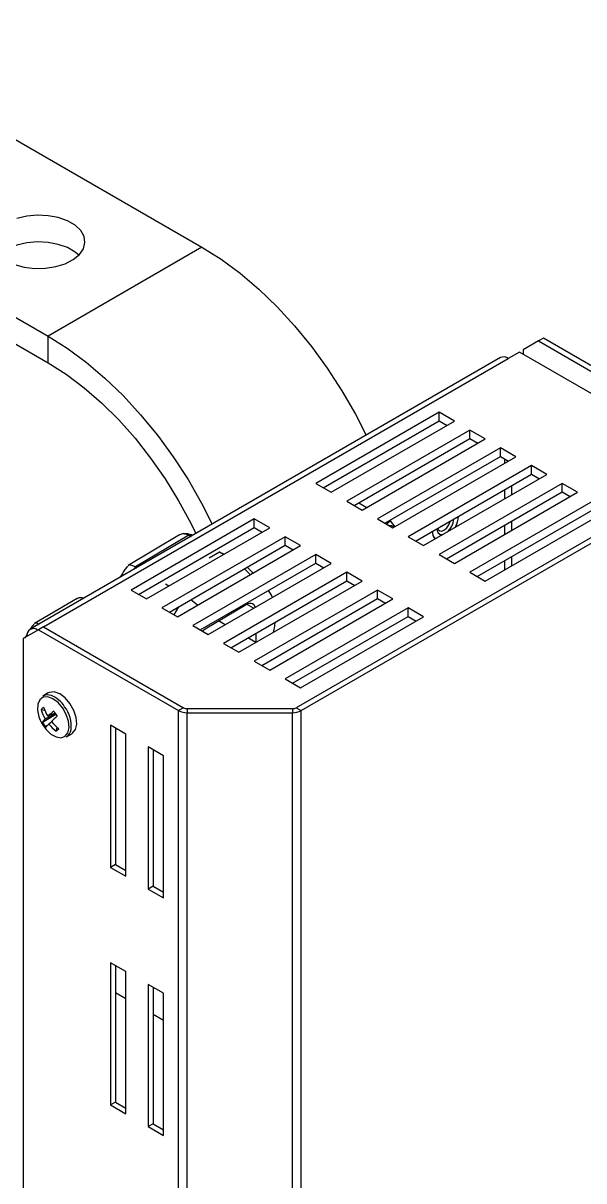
# Model space of a CAD drawing. Extents: x 8 to 113, y 1 to 87.
# Drawn here: x 19.32 to 22.54, y 10.18 to 16.82 of the extents above; entities that cross this region are included whole.
import ezdxf

# ---------------------------------------------------------------- set-up
doc = ezdxf.new("R2010")
doc.units = 0
doc.header["$MEASUREMENT"] = 0
doc.layers.add('OBJECT', color=7, linetype='CONTINUOUS')

msp = doc.modelspace()

# ---------------------------------------------------------------- linework, layer by layer
at = {"layer": 'OBJECT'}
for p, q in [((16.3524, 16.8218), (19.4637, 15.0257)), ((16.3524, 16.6683), (19.4637, 14.8722)), ((18.745, 16.4611), (20.3476, 15.536)), ((20.3476, 15.536), (19.4637, 15.0257)), ((19.4637, 14.8722), (19.4637, 15.0257)), ((22.2801, 14.9976), (22.1917, 14.9465)), ((22.3084, 15.0139), (22.2801, 14.9976)), ((22.2801, 14.9976), (23.0845, 14.5332)), ((23.1128, 14.5495), (22.3084, 15.0139)), ((22.0619, 14.902), (19.3607, 13.3427)), ((19.4375, 13.3566), (22.1069, 14.8975)), ((22.1705, 14.9343), (22.1069, 14.8975)), ((23.0691, 14.4155), (22.1705, 14.9343)), ((22.1917, 14.9465), (22.1917, 14.922)), ((21.7091, 14.5883), (21.002, 14.1801)), ((21.7975, 14.5373), (21.7091, 14.5883)), ((21.7091, 14.5393), (21.7091, 14.5883)), ((21.0444, 14.1556), (21.7091, 14.5393)), ((21.0904, 14.1291), (21.7975, 14.5373)), ((21.8859, 14.4863), (21.1788, 14.0781)), ((21.7091, 14.5393), (21.7551, 14.5128)), ((21.9743, 14.4352), (21.8859, 14.4863)), ((21.8859, 14.4373), (21.8859, 14.4863)), ((21.2212, 14.0536), (21.8859, 14.4373)), ((21.2672, 14.027), (21.9743, 14.4352)), ((21.8859, 14.4373), (21.9318, 14.4107)), ((22.0627, 14.3842), (21.3556, 13.976)), ((22.1511, 14.3332), (22.0627, 14.3842)), ((22.0627, 14.3352), (22.0627, 14.3842)), ((21.398, 13.9515), (22.0627, 14.3352)), ((21.4439, 13.925), (22.1511, 14.3332)), ((22.0627, 14.3352), (22.1086, 14.3087)), ((22.0856, 14.322), (22.0856, 14.2954)), ((22.2394, 14.2822), (21.5323, 13.874)), ((21.5748, 13.8495), (22.2394, 14.2332)), ((21.6207, 13.8229), (22.3278, 14.2311)), ((22.3278, 14.2311), (22.2394, 14.2822)), ((22.2394, 14.2332), (22.2394, 14.2822)), ((22.2394, 14.2332), (22.2854, 14.2066)), ((23.0845, 14.1598), (20.8888, 12.8922)), ((21.002, 14.1801), (21.0904, 14.1291)), ((22.4162, 14.1801), (21.7091, 13.7719)), ((22.1281, 14.1158), (22.1281, 14.1689)), ((22.5046, 14.1291), (22.4162, 14.1801)), ((22.4162, 14.1311), (22.4162, 14.1801)), ((20.9171, 12.8759), (23.1128, 14.1434)), ((21.7515, 13.7474), (22.4162, 14.1311)), ((21.7975, 13.7209), (22.5046, 14.1291)), ((22.0856, 14.1444), (22.0856, 14.0913)), ((22.4162, 14.1311), (22.4622, 14.1046)), ((21.1788, 14.0781), (21.2672, 14.027)), ((21.2481, 14.0691), (21.2941, 14.0426)), ((22.593, 14.0781), (21.8859, 13.6699)), ((21.9283, 13.6454), (22.593, 14.0291)), ((21.9743, 13.6188), (22.6814, 14.027)), ((20.6485, 13.976), (19.9413, 13.5678)), ((20.7368, 13.925), (20.6485, 13.976)), ((20.6485, 13.927), (20.6485, 13.976)), ((21.3556, 13.976), (21.4439, 13.925)), ((21.4064, 13.9467), (21.428, 13.9652)), ((21.4249, 13.967), (21.428, 13.9652)), ((21.428, 13.9652), (21.4555, 13.9316)), ((22.1281, 13.9117), (22.1281, 13.9648)), ((19.9838, 13.5433), (20.6485, 13.927)), ((20.0297, 13.5168), (20.7368, 13.925)), ((20.6485, 13.927), (20.6944, 13.9005)), ((21.7106, 13.89), (21.7107, 13.89)), ((22.0856, 13.9403), (22.0856, 13.8872)), ((20.2187, 13.8847), (19.9238, 13.7086)), ((20.2726, 13.8834), (19.966, 13.7005)), ((20.8252, 13.874), (20.1181, 13.4658)), ((20.1606, 13.4413), (20.8252, 13.825)), ((20.2065, 13.4147), (20.9136, 13.8229)), ((20.2726, 13.8834), (20.285, 13.8762)), ((20.2928, 13.8807), (20.2726, 13.8834)), ((20.9136, 13.8229), (20.8252, 13.874)), ((20.8252, 13.825), (20.8252, 13.874)), ((20.8252, 13.825), (20.8712, 13.7984)), ((21.5323, 13.874), (21.6207, 13.8229)), ((21.6851, 13.8626), (21.687, 13.8612)), ((21.002, 13.7719), (20.2949, 13.3637)), ((20.448, 13.7859), (20.39, 13.7513)), ((20.472, 13.7721), (20.448, 13.7859)), ((20.4781, 13.7729), (20.448, 13.7859)), ((21.0904, 13.7209), (21.002, 13.7719)), ((21.002, 13.7229), (21.002, 13.7719)), ((21.7091, 13.7719), (21.7975, 13.7209)), ((22.1281, 13.7076), (22.1281, 13.7607)), ((19.966, 13.7005), (19.9547, 13.6856)), ((19.966, 13.7005), (19.9733, 13.6963)), ((20.3373, 13.3392), (21.002, 13.7229)), ((20.3833, 13.3127), (21.0904, 13.7209)), ((20.6255, 13.6566), (20.5926, 13.6907)), ((21.002, 13.7229), (21.048, 13.6964)), ((22.0856, 13.7362), (22.0856, 13.6831)), ((21.1788, 13.6699), (20.4717, 13.2617)), ((20.6411, 13.6656), (20.6329, 13.6748)), ((21.2672, 13.6188), (21.1788, 13.6699)), ((21.1788, 13.6209), (21.1788, 13.6699)), ((21.8859, 13.6699), (21.9743, 13.6188)), ((19.9413, 13.5678), (20.0297, 13.5168)), ((20.1568, 13.5902), (20.1381, 13.601)), ((20.5141, 13.2372), (21.1788, 13.6209)), ((20.5601, 13.2106), (21.2672, 13.6188)), ((21.3556, 13.5678), (20.6485, 13.1596)), ((21.1788, 13.6209), (21.2247, 13.5943)), ((21.4439, 13.5168), (21.3556, 13.5678)), ((21.3556, 13.5188), (21.3556, 13.5678)), ((19.6315, 13.5198), (19.3855, 13.3755)), ((19.672, 13.5224), (19.6513, 13.5257)), ((20.322, 13.4814), (20.283, 13.5119)), ((20.6909, 13.1351), (21.3556, 13.5188)), ((20.7368, 13.1086), (21.4439, 13.5168)), ((21.3556, 13.5188), (21.4015, 13.4923)), ((20.1181, 13.4658), (20.2065, 13.4147)), ((20.2132, 13.4716), (20.1868, 13.4261)), ((20.3671, 13.346), (20.6013, 13.4858)), ((20.644, 13.4632), (20.6031, 13.4868)), ((21.5323, 13.4658), (20.8252, 13.0576)), ((21.6207, 13.4147), (21.5323, 13.4658)), ((21.5323, 13.4168), (21.5323, 13.4658)), ((19.4375, 13.3566), (19.4092, 13.3403)), ((19.4375, 13.3566), (20.2419, 12.8922)), ((20.2949, 13.3637), (20.3833, 13.3127)), ((20.4805, 13.3688), (20.4423, 13.3908)), ((20.8677, 13.0331), (21.5323, 13.4168)), ((20.9136, 13.0065), (21.6207, 13.4147)), ((21.5323, 13.4168), (21.5783, 13.3902)), ((19.4092, 13.3403), (19.3209, 13.2892)), ((19.4092, 13.3403), (20.2136, 12.8759)), ((20.6572, 13.2667), (20.6113, 13.2933)), ((20.6568, 13.3195), (20.6576, 13.2669)), ((19.3209, 13.2892), (19.3209, 7.9613)), ((20.4717, 13.2617), (20.5601, 13.2106)), ((20.6485, 13.1596), (20.7368, 13.1086)), ((20.8252, 13.0576), (20.9136, 13.0065)), ((19.4655, 12.9775), (19.4348, 12.9598)), ((20.2419, 12.8922), (20.2136, 12.8759)), ((20.8888, 12.8922), (20.9171, 12.8759)), ((19.424, 12.8818), (19.4453, 12.878)), ((19.4327, 12.8093), (19.5086, 12.8551)), ((19.4473, 12.829), (19.5075, 12.8567)), ((19.5046, 12.8609), (19.4628, 12.8441)), ((20.2136, 7.3438), (20.2136, 12.8759)), ((20.2631, 12.8871), (20.2631, 12.8641)), ((20.8676, 12.8871), (20.2631, 12.8871)), ((20.2631, 12.8641), (20.8676, 12.8641)), ((20.2631, 7.332), (20.2631, 12.8641)), ((20.8676, 12.8871), (20.8676, 12.8641)), ((20.8676, 7.332), (20.8676, 12.8641)), ((20.9171, 7.3438), (20.9171, 12.8759)), ((19.4853, 12.8121), (19.4682, 12.7991)), ((19.5106, 12.7576), (19.5161, 12.7795)), ((19.9113, 12.7418), (19.8229, 12.7928)), ((19.8229, 12.7928), (19.8229, 11.9763)), ((19.8512, 12.7765), (19.8512, 11.9926)), ((19.5698, 12.7259), (19.6005, 12.7436)), ((19.9113, 11.9252), (19.9113, 12.7418)), ((20.0386, 12.6683), (20.0386, 11.8518)), ((20.127, 12.6173), (20.0386, 12.6683)), ((20.0669, 12.652), (20.0669, 11.8681)), ((20.127, 11.8007), (20.127, 12.6173)), ((19.8512, 11.9926), (19.8229, 11.9763)), ((19.8229, 11.9763), (19.9113, 11.9252)), ((19.8512, 11.9926), (19.9113, 11.9579)), ((20.0669, 11.8681), (20.0386, 11.8518)), ((20.0386, 11.8518), (20.127, 11.8007)), ((20.0669, 11.8681), (20.127, 11.8334)), ((19.9113, 11.3782), (19.8229, 11.4292)), ((19.8229, 11.4292), (19.8229, 10.6126)), ((19.8512, 11.4128), (19.8512, 10.629)), ((19.9113, 10.5616), (19.9113, 11.3782)), ((20.0386, 11.3047), (20.0386, 10.4881)), ((20.127, 11.2537), (20.0386, 11.3047)), ((19.9113, 11.2213), (19.8512, 11.256)), ((20.0669, 11.2883), (20.0669, 10.5045)), ((20.127, 10.4371), (20.127, 11.2537)), ((20.127, 11.0968), (20.0669, 11.1315)), ((19.8512, 10.629), (19.8229, 10.6126)), ((19.8229, 10.6126), (19.9113, 10.5616)), ((19.8512, 10.629), (19.9113, 10.5943)), ((20.0669, 10.5045), (20.0386, 10.4881)), ((20.0669, 10.5045), (20.127, 10.4698)), ((20.0386, 10.4881), (20.127, 10.4371))]:
    msp.add_line(p, q, dxfattribs=at)
at = {"layer": 'OBJECT', "flags": 128}
for points in [[(19.2713, 15.4362), (19.3271, 15.4211), (19.3875, 15.4139), (19.4491, 15.415), (19.5087, 15.4242), (19.5629, 15.4411), (19.609, 15.4647), (19.6444, 15.4939), (19.6671, 15.5269), (19.676, 15.5622), (19.6707, 15.5976), (19.6513, 15.6314), (19.6189, 15.6617), (19.5753, 15.6868), (19.5229, 15.7055), (19.4643, 15.7167), (19.4029, 15.7198), (19.3419, 15.7147), (19.2847, 15.7015)], [(19.6405, 15.4899), (19.6189, 15.5082), (19.5753, 15.5333), (19.5229, 15.552), (19.4643, 15.5632), (19.4029, 15.5663), (19.3419, 15.5612), (19.2847, 15.548), (19.2342, 15.5276), (19.1932, 15.501), (19.1809, 15.4899)], [(20.3476, 15.536), (20.4577, 15.4665), (20.5669, 15.3859), (20.6742, 15.2948), (20.7788, 15.194), (20.8796, 15.0844), (20.9759, 14.9668), (21.0669, 14.8424), (21.1517, 14.7121), (21.2297, 14.577), (21.2912, 14.4571)], [(19.4637, 15.0257), (19.5738, 14.9563), (19.683, 14.8757), (19.7903, 14.7846), (19.8949, 14.6838), (19.9957, 14.5741), (20.092, 14.4566), (20.183, 14.3321), (20.2678, 14.2018), (20.3458, 14.0668), (20.4073, 13.9468)], [(19.4637, 14.8722), (19.5677, 14.8063), (19.6706, 14.7292), (19.7716, 14.6418), (19.8696, 14.5447), (19.9637, 14.439), (20.053, 14.3256), (20.1366, 14.2058), (20.2137, 14.0805), (20.2836, 13.9511), (20.3124, 13.8921)], [(21.7009, 13.9223), (21.7039, 13.9149), (21.7132, 13.907), (21.7261, 13.9063), (21.7407, 13.9129), (21.7548, 13.9259), (21.7662, 13.9431), (21.7732, 13.9621), (21.7737, 13.9643)], [(21.6702, 13.9046), (21.6758, 13.8769), (21.6873, 13.8614)], [(21.6964, 13.9197), (21.6966, 13.9167), (21.7019, 13.8987), (21.7139, 13.8885), (21.7306, 13.8876), (21.7345, 13.8886)], [(21.7003, 13.922), (21.714, 13.9283), (21.7209, 13.9338)], [(20.6329, 13.6748), (20.6103, 13.6956), (20.6062, 13.6985)], [(20.7527, 13.526), (20.7447, 13.5427), (20.7294, 13.5656)], [(20.6013, 13.4858), (20.6116, 13.4907), (20.6215, 13.4932), (20.6306, 13.493), (20.6387, 13.4903), (20.6454, 13.4851), (20.6504, 13.4776), (20.6535, 13.4686)], [(20.7585, 13.3252), (20.7657, 13.3615), (20.7687, 13.3841)], [(20.3497, 13.3321), (20.3569, 13.3387), (20.3671, 13.346)], [(19.5899, 12.9162), (19.5619, 12.9489), (19.5308, 12.972), (19.4999, 12.983), (19.4726, 12.9808), (19.4655, 12.9775)], [(19.5479, 12.891), (19.5213, 12.9221), (19.4916, 12.9442), (19.4622, 12.9547), (19.4361, 12.9525), (19.4164, 12.938), (19.4049, 12.9125), (19.4032, 12.879), (19.4112, 12.8411), (19.4193, 12.8203)], [(19.4413, 12.7822), (19.4522, 12.7682), (19.4808, 12.7412), (19.5107, 12.7248), (19.5389, 12.7205), (19.5621, 12.729), (19.5779, 12.7493), (19.5846, 12.7791), (19.5814, 12.8154), (19.5687, 12.854), (19.5479, 12.891)], [(19.6005, 12.7436), (19.6047, 12.7464), (19.6213, 12.7676), (19.6283, 12.799), (19.625, 12.837), (19.6117, 12.8775), (19.5899, 12.9162)], [(19.4193, 12.8203), (19.4281, 12.8027), (19.4413, 12.7822)]]:
    msp.add_lwpolyline(points, dxfattribs=at)
at = {"layer": 'OBJECT'}
for centre, radius, start, end in [((22.0805, 14.8607), 0.0453, 54.38203, 114.30731), ((21.6857, 13.9837), 0.1084, 310.00926, 355.87715), ((21.6858, 13.9837), 0.1084, 310.23625, 355.92267), ((21.6712, 13.9977), 0.149, 332.20537, 357.46488), ((21.6741, 13.9971), 0.1464, 332.06913, 357.74949), ((21.4243, 13.8811), 0.0567, 59.78067, 92.49979), ((21.7288, 13.9025), 0.0589, 178.15031, 224.61499), ((21.7241, 13.9165), 0.0297, 242.92364, 291.06791), ((19.3809, 13.3077), 0.0393, 50.7965, 189.21458), ((19.4613, 12.9085), 0.0577, 67.74301, 117.30528), ((19.4237, 12.8132), 0.1601, 32.18866, 68.20238), ((19.4961, 12.8226), 0.0933, 128.18048, 140.60304), ((19.6895, 12.9823), 0.2655, 198.97581, 211.36891), ((19.4175, 12.7881), 0.1796, 353.16847, 37.91747), ((20.2623, 12.9304), 0.0433, 241.95962, 271.14415), ((20.8685, 12.9304), 0.0433, 268.85572, 298.04155), ((19.6514, 12.9506), 0.2376, 196.82536, 210.80291), ((19.5101, 12.7668), 0.0884, 135.30356, 151.2732), ((19.81, 12.4572), 0.5198, 127.02824, 131.90276), ((20.48, 11.7637), 1.4478, 131.72453, 133.48456), ((20.1547, 13.3101), 0.7902, 213.65493, 216.12036), ((20.2611, 12.965), 0.101, 241.95993, 271.14354), ((20.8696, 12.965), 0.101, 268.85623, 298.03985), ((19.6205, 12.9111), 0.2208, 204.27603, 215.71859), ((19.611, 12.9129), 0.2062, 210.15943, 219.61586), ((19.6234, 12.6418), 0.221, 134.62129, 140.81887), ((19.6674, 12.9606), 0.2565, 219.037, 232.31457), ((19.7138, 12.9972), 0.294, 218.4862, 230.06216), ((19.409, 12.8759), 0.1559, 310.67933, 318.10419), ((19.5394, 12.774), 0.0569, 302.31403, 352.67567)]:
    msp.add_arc(centre, radius, start, end, dxfattribs=at)
for points, knots in [([(20.2194, 13.8836), (20.2221, 13.8856), (20.231, 13.892), (20.2499, 13.8932), (20.265, 13.8867), (20.2726, 13.8834)], [0, 0, 0, 0, 0.179068, 0.589433, 1, 1, 1, 1]), ([(20.295, 13.882), (20.2934, 13.8827), (20.2768, 13.8898), (20.2584, 13.8909), (20.2419, 13.8919)], [0, 0, 0, 0, 0.098064, 1, 1, 1, 1]), ([(19.9194, 13.7044), (19.9147, 13.6981), (19.8994, 13.6782), (19.8866, 13.6563), (19.8778, 13.6412)], [0, 0, 0, 0, 0.313253, 1, 1, 1, 1]), ([(19.966, 13.7005), (19.9589, 13.704), (19.9446, 13.711), (19.9302, 13.7125), (19.9258, 13.7087), (19.9244, 13.7076)], [0, 0, 0, 0, 0.4105651, 0.8209287, 1, 1, 1, 1]), ([(19.632, 13.5189), (19.6342, 13.5205), (19.6416, 13.5258), (19.6551, 13.527), (19.6655, 13.5227), (19.6696, 13.521)], [0, 0, 0, 0, 0.204161, 0.686504, 1, 1, 1, 1]), ([(19.3818, 13.3718), (19.3771, 13.3659), (19.3699, 13.3569), (19.3639, 13.3468), (19.3619, 13.3433)], [0, 0, 0, 0, 0.655074, 1, 1, 1, 1]), ([(19.4123, 13.3724), (19.4093, 13.3738), (19.4003, 13.378), (19.3909, 13.3786), (19.3872, 13.3755), (19.3861, 13.3746)], [0, 0, 0, 0, 0.263577, 0.780996, 1, 1, 1, 1]), ([(19.3445, 13.315), (19.3405, 13.3091), (19.3354, 13.3017), (19.3318, 13.2936), (19.3311, 13.2919)], [0, 0, 0, 0, 0.791729, 1, 1, 1, 1])]:
    msp.add_open_spline(points, degree=3, knots=knots, dxfattribs=at)

doc.saveas('drawing.dxf')
